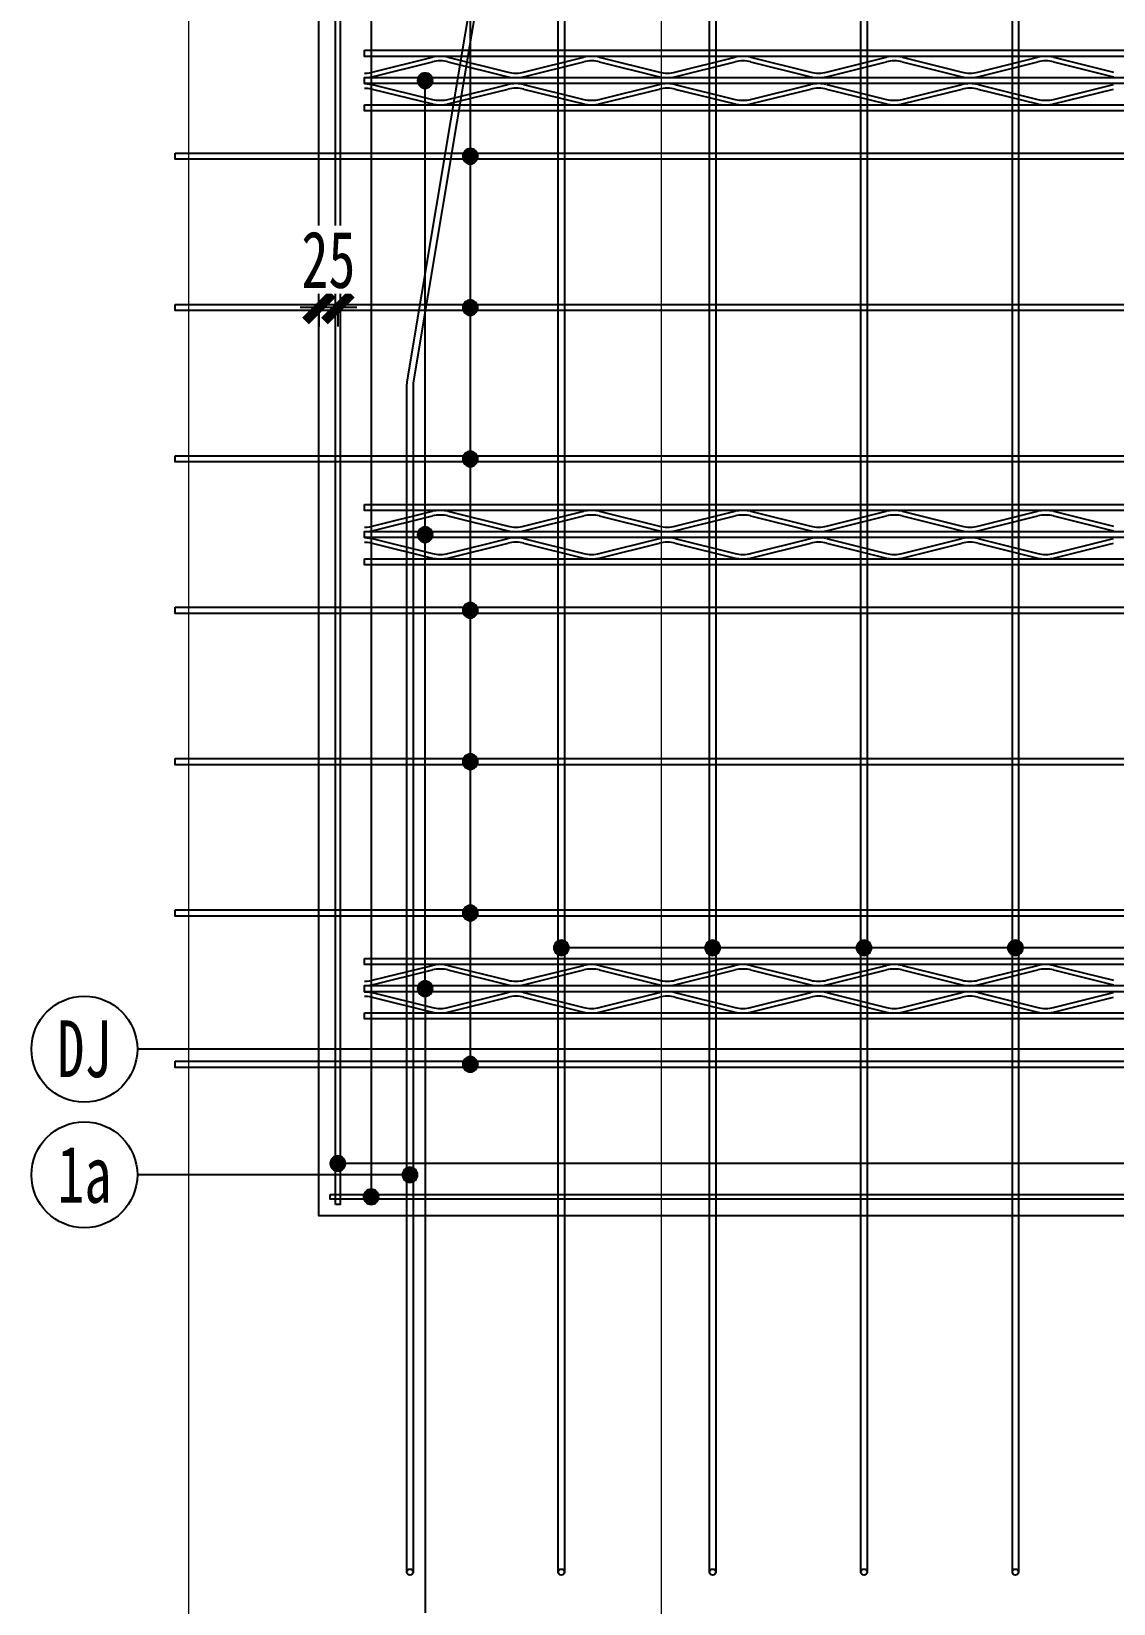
# Model space of a CAD drawing. Extents: x -524 to 129100, y -10500 to 1.
# Drawn here: x -208 to 1222, y -9383 to -7306 of the extents above; entities that cross this region are included whole.
import ezdxf

# ---------------------------------------------------------------- set-up
doc = ezdxf.new("R2010")
doc.units = 0
doc.header["$LTSCALE"] = 250
doc.linetypes.add('BeePC_CENTER', pattern=[2, 1.25, -0.25, 0.25, -0.25])
doc.layers.get('0').update_dxf_attribs({"linetype": 'CONTINUOUS'})
doc.layers.get('Defpoints').update_dxf_attribs({"linetype": 'CONTINUOUS'})
for name, color, linetype in [('BeePC-CC', 171, 'CONTINUOUS'), ('BeePC-CCBZ', 110, 'CONTINUOUS'), ('BeePC-GJ-LEVEL', 141, 'CONTINUOUS'), ('BeePC-GJ-Truss', 185, 'CONTINUOUS'), ('BeePC-TONG-ZT', 50, 'CONTINUOUS')]:
    doc.layers.add(name, color=color, linetype=linetype)
doc.layers.add('G-ANNO-TTLB', color=7, linetype='CONTINUOUS', lineweight=9)
doc.layers.add('G-ANNO-TTLB-THIN', color=7, linetype='CONTINUOUS', lineweight=9)
doc.styles.add('BeePC_Dim', font='simfang.ttf', dxfattribs={"width": 0.7})
doc.styles.add('通用样式', font='simfang.ttf', dxfattribs={"width": 0.7})
doc.dimstyles.new('BeePC_DIM_25_25', dxfattribs={"dimtxt": 75, "dimasz": 25, "dimexe": 25, "dimexo": 0, "dimgap": 25, "dimtad": 1, "dimdec": 0, "dimzin": 0, "dimdsep": 46, "dimtxsty": 'BeePC_Dim', "dimblk": 'ARCHTICK', "dimcen": 0, "dimdle": 25, "dimclrt": 7, "dimadec": 0, "dimazin": 0, "dimtfac": 1, "dimtdec": 0, "dimtix": 1, "dimtmove": 2, "dimatfit": 3, "dimfxl": 250, "dimfxlon": 1, "dimtfill": 1, "dimtolj": 1, "dimtzin": 0, "dimarcsym": 0})

# ---------------------------------------------------------------- blocks, each defined once
blk = doc.blocks.new('A2-嗡嗡 - A2_嗡嗡-493291-DB1详图')
at = {"layer": 'G-ANNO-TTLB'}
blk.add_line((27.5, -513), (27.5, -113), dxfattribs=at)
at = {"layer": 'G-ANNO-TTLB-THIN'}
blk.add_line((2.5, -103), (2.5, -523), dxfattribs=at)
blk = doc.blocks.new('_ArchTick')
at = {"color": 0, "linetype": 'ByBlock', "const_width": 0.5}
blk.add_lwpolyline([(-0.707, -0.707), (0.707, 0.707)], dxfattribs=at)
blk = doc.blocks.new('*D14')
at = {"layer": 'BeePC-CCBZ', "color": 0, "lineweight": -2, "transparency": 16777216}
for p, q in [((-17.7, -9417.9), (-17.7, -9642.9)), ((172.3, -9417.9), (172.3, -9642.9)), ((-42.7, -9617.9), (197.3, -9617.9))]:
    blk.add_line(p, q, dxfattribs=at)
at = {"layer": 'Defpoints', "color": 0, "transparency": 16777216}
for p in [(172.3, -7670.9), (-17.7, -8670.9), (172.3, -9617.9)]:
    blk.add_point(p, dxfattribs=at)
at = {"layer": 'BeePC-CCBZ', "color": 0, "lineweight": -2, "transparency": 16777216, "xscale": 25, "yscale": 25, "zscale": 25, "rotation": 180}
blk.add_blockref('_ArchTick', (-17.7, -9617.9), dxfattribs=at)
at = {"layer": 'BeePC-CCBZ', "color": 0, "lineweight": -2, "transparency": 16777216, "xscale": 25, "yscale": 25, "zscale": 25}
blk.add_blockref('_ArchTick', (172.3, -9617.9), dxfattribs=at)
at = {"layer": 'BeePC-CCBZ', "color": 7, "linetype": 'BeePC_CENTER', "transparency": 16777216, "insert": (77.3, -9555), "char_height": 75, "attachment_point": 5, "style": 'BeePC_Dim', "bg_fill": 3, "box_fill_scale": 1.1, "bg_fill_color": 256, "bg_fill_true_color": 13158600, "bg_fill_transparency": 0}
blk.add_mtext('\\A1;190', dxfattribs=at)
blk = doc.blocks.new('*D15')
at = {"layer": 'BeePC-CCBZ', "color": 0, "lineweight": -2, "transparency": 16777216}
for p, q in [((172.3, -9417.9), (172.3, -9642.9)), ((292.6, -9417.9), (292.6, -9642.9)), ((147.3, -9617.9), (317.6, -9617.9))]:
    blk.add_line(p, q, dxfattribs=at)
at = {"layer": 'Defpoints', "color": 0, "transparency": 16777216}
for p in [(172.3, -7670.9), (292.6, -8321.8), (292.6, -9617.9)]:
    blk.add_point(p, dxfattribs=at)
at = {"layer": 'BeePC-CCBZ', "color": 0, "lineweight": -2, "transparency": 16777216, "xscale": 25, "yscale": 25, "zscale": 25}
blk.add_blockref('_ArchTick', (172.3, -9617.9), dxfattribs=at)
at = {"layer": 'BeePC-CCBZ', "color": 0, "lineweight": -2, "transparency": 16777216, "xscale": 25, "yscale": 25, "zscale": 25, "rotation": 180}
blk.add_blockref('_ArchTick', (292.6, -9617.9), dxfattribs=at)
at = {"layer": 'BeePC-CCBZ', "color": 7, "linetype": 'BeePC_CENTER', "transparency": 16777216, "insert": (232.5, -9555), "char_height": 75, "attachment_point": 5, "style": 'BeePC_Dim', "bg_fill": 3, "box_fill_scale": 1.1, "bg_fill_color": 256, "bg_fill_true_color": 13158600, "bg_fill_transparency": 0}
blk.add_mtext('\\A1;120', dxfattribs=at)
blk = doc.blocks.new('*D16')
at = {"layer": 'BeePC-CCBZ', "color": 0, "lineweight": -2, "transparency": 16777216}
for p, q in [((292.6, -9417.9), (292.6, -9642.9)), ((7692.6, -9417.9), (7692.6, -9642.9)), ((267.6, -9617.9), (7717.6, -9617.9))]:
    blk.add_line(p, q, dxfattribs=at)
at = {"layer": 'Defpoints', "color": 0, "transparency": 16777216}
for p in [(7692.6, -8083.3), (292.6, -8321.8), (7692.6, -9617.9)]:
    blk.add_point(p, dxfattribs=at)
at = {"layer": 'BeePC-CCBZ', "color": 0, "lineweight": -2, "transparency": 16777216, "xscale": 25, "yscale": 25, "zscale": 25, "rotation": 180}
blk.add_blockref('_ArchTick', (292.6, -9617.9), dxfattribs=at)
at = {"layer": 'BeePC-CCBZ', "color": 0, "lineweight": -2, "transparency": 16777216, "xscale": 25, "yscale": 25, "zscale": 25}
blk.add_blockref('_ArchTick', (7692.6, -9617.9), dxfattribs=at)
at = {"layer": 'BeePC-CCBZ', "color": 7, "linetype": 'BeePC_CENTER', "transparency": 16777216, "insert": (3992.6, -9555), "char_height": 75, "attachment_point": 5, "style": 'BeePC_Dim', "bg_fill": 3, "box_fill_scale": 1.1, "bg_fill_color": 256, "bg_fill_true_color": 13158600, "bg_fill_transparency": 0}
blk.add_mtext('\\A1;200x37=7400', dxfattribs=at)
blk = doc.blocks.new('*D21')
at = {"layer": 'BeePC-CCBZ', "color": 0, "lineweight": -2, "transparency": 16777216}
for p, q in [((8204.8, -8845.9), (8204.8, -9370.9)), ((8004.8, -8870.9), (8229.8, -8870.9)), ((8004.8, -9345.9), (8229.8, -9345.9))]:
    blk.add_line(p, q, dxfattribs=at)
at = {"layer": 'Defpoints', "color": 0, "transparency": 16777216}
for p in [(3982.6, -8870.9), (492.6, -9345.9), (8204.8, -9345.9)]:
    blk.add_point(p, dxfattribs=at)
at = {"layer": 'BeePC-CCBZ', "color": 0, "lineweight": -2, "transparency": 16777216, "xscale": 25, "yscale": 25, "zscale": 25}
for p, rotation in [((8204.8, -8870.9), 90), ((8204.8, -9345.9), 270)]:
    blk.add_blockref('_ArchTick', p, dxfattribs=dict(at, rotation=rotation))
at = {"layer": 'BeePC-CCBZ', "color": 7, "linetype": 'BeePC_CENTER', "transparency": 16777216, "insert": (8141.9, -9108.4), "char_height": 75, "attachment_point": 5, "rotation": 90, "style": 'BeePC_Dim', "bg_fill": 3, "box_fill_scale": 1.1, "bg_fill_color": 256, "bg_fill_true_color": 13158600, "bg_fill_transparency": 0}
blk.add_mtext('\\A1;475', dxfattribs=at)
blk = doc.blocks.new('*D24')
at = {"layer": 'BeePC-CCBZ', "color": 0, "lineweight": -2, "transparency": 16777216}
for p, q in [((222.3, -7670.9), (147.3, -7670.9)), ((172.3, -7670.9), (172.3, -7695.9)), ((197.3, -7670.9), (197.3, -7695.9))]:
    blk.add_line(p, q, dxfattribs=at)
at = {"layer": 'Defpoints', "color": 0, "transparency": 16777216}
for p in [(172.3, -7670.9), (172.3, -7670.9), (197.3, -7670.9)]:
    blk.add_point(p, dxfattribs=at)
at = {"layer": 'BeePC-CCBZ', "color": 0, "lineweight": -2, "transparency": 16777216, "xscale": 25, "yscale": 25, "zscale": 25}
blk.add_blockref('_ArchTick', (172.3, -7670.9), dxfattribs=at)
at = {"layer": 'BeePC-CCBZ', "color": 0, "lineweight": -2, "transparency": 16777216, "xscale": 25, "yscale": 25, "zscale": 25, "rotation": 180}
blk.add_blockref('_ArchTick', (197.3, -7670.9), dxfattribs=at)
at = {"layer": 'BeePC-CCBZ', "color": 7, "linetype": 'BeePC_CENTER', "transparency": 16777216, "insert": (184.8, -7608), "char_height": 75, "attachment_point": 5, "style": 'BeePC_Dim', "bg_fill": 3, "box_fill_scale": 1.1, "bg_fill_color": 256, "bg_fill_true_color": 13158600, "bg_fill_transparency": 0}
blk.add_mtext('\\A1;25', dxfattribs=at)
blk = doc.blocks.new('BeePC_TagPoint')
h = blk.add_hatch(color=256)
edge = h.paths.add_edge_path(flags=0)
edge.add_arc((0, 0), 10, 0, 180)
edge.add_arc((0, 0), 10, 180, 360)
blk.add_lwpolyline([(10, 0, 1), (-10, 0, 1)], format="xyb", close=True)

msp = doc.modelspace()

# ---------------------------------------------------------------- linework, layer by layer
at = {"layer": 'BeePC-CC'}
for centre in [(-137.7, -8650.9), (-137.7, -8816.9)]:
    msp.add_circle(centre, 70, dxfattribs=at)

# ---------------------------------------------------------------- block references
at = {"xscale": 25, "yscale": 25, "zscale": 25}
msp.add_blockref('A2-嗡嗡 - A2_嗡嗡-493291-DB1详图', (-62.5, 2575), dxfattribs=at)

# ---------------------------------------------------------------- texts
at = {"layer": 'BeePC-CC', "char_height": 75, "attachment_point": 5, "style": '通用样式'}
for s, insert in [('DJ', (-137.7, -8650.9)), ('1a', (-137.7, -8816.9))]:
    msp.add_mtext(s, dxfattribs=dict(at, insert=insert))

# ---------------------------------------------------------------- next in the draw order: linework, layer by layer
at = {"layer": 'BeePC-CC'}
for p, q in [((372.3, -7270.9), (372.3, -7470.9)), ((372.3, -7470.9), (372.3, -7670.9)), ((372.3, -7670.9), (372.3, -7870.9)), ((372.3, -7870.9), (372.3, -8070.9))]:
    msp.add_line(p, q, dxfattribs=at)
at = {"layer": 'BeePC-GJ-LEVEL'}
for points in [[(488.6, -9341.9), (488.6, -6330.9), (496.6, -6330.9), (496.6, -9341.9)], [(688.6, -9341.9), (688.6, -6330.9), (696.6, -6330.9), (696.6, -9341.9)], [(888.6, -9341.9), (888.6, -6330.9), (896.6, -6330.9), (896.6, -9341.9)], [(1088.6, -9341.9), (1088.6, -6330.9), (1096.6, -6330.9), (1096.6, -9341.9)], [(194.3, -8855.9), (194.3, -6485.9), (200.3, -6485.9), (200.3, -8855.9), (194.3, -8855.9)], [(-17.7, -7466.9), (7932.8, -7466.9), (7932.8, -7474.9), (-17.7, -7474.9), (-17.7, -7466.9)], [(-17.7, -7666.9), (7932.8, -7666.9), (7932.8, -7674.9), (-17.7, -7674.9), (-17.7, -7666.9)], [(-17.7, -7866.9), (7932.8, -7866.9), (7932.8, -7874.9), (-17.7, -7874.9), (-17.7, -7866.9)], [(-17.7, -8066.9), (7932.8, -8066.9), (7932.8, -8074.9), (-17.7, -8074.9), (-17.7, -8066.9)], [(-17.7, -8266.9), (7932.8, -8266.9), (7932.8, -8274.9), (-17.7, -8274.9), (-17.7, -8266.9)], [(-17.7, -8466.9), (7932.8, -8466.9), (7932.8, -8474.9), (-17.7, -8474.9), (-17.7, -8466.9)], [(-17.7, -8666.9), (7932.8, -8666.9), (7932.8, -8674.9), (-17.7, -8674.9), (-17.7, -8666.9)], [(187.3, -8842.9), (7777.8, -8842.9), (7777.8, -8848.9), (187.3, -8848.9), (187.3, -8842.9)]]:
    msp.add_lwpolyline(points, dxfattribs=at)
msp.add_lwpolyline([(288.6, -9341.9), (288.6, -7772.7, -0.041456), (288.9, -7768.8), (443.1, -6846.9, 0.041456), (443.3, -6844.2), (443.3, -6485.9), (451.3, -6485.9), (451.3, -6844.2, -0.041456), (451, -6848.2), (296.8, -7770.1, 0.041456), (296.6, -7772.7), (296.6, -9341.9)], format="xyb", dxfattribs=at)
for centre in [(292.6, -9341.9), (492.6, -9341.9), (692.6, -9341.9), (892.6, -9341.9), (1092.6, -9341.9)]:
    msp.add_circle(centre, 4, dxfattribs=at)
at = {"layer": 'BeePC-GJ-Truss'}
for points in [[(232.6, -7330.9), (7732.6, -7330.9), (7732.6, -7338.9), (232.6, -7338.9), (232.6, -7330.9)], [(232.6, -7360.9), (235.9, -7360.9), (239.1, -7360.6), (242.8, -7359.8), (322.4, -7340.1)], [(232.6, -7366.9), (7732.6, -7366.9), (7732.6, -7374.9), (232.6, -7374.9), (232.6, -7366.9), (236, -7366.8), (239.2, -7366.4), (242.8, -7365.8), (322.4, -7346.1)], [(342.8, -7340.1), (422.4, -7359.8)], [(342.8, -7346.1), (422.4, -7365.8)], [(442.8, -7359.8), (522.4, -7340.1)], [(442.8, -7365.8), (522.4, -7346.1)], [(542.8, -7340.1), (622.4, -7359.8)], [(542.8, -7346.1), (622.4, -7365.8)], [(642.8, -7359.8), (722.4, -7340.1)], [(642.8, -7365.8), (722.4, -7346.1)], [(742.8, -7340.1), (822.4, -7359.8)], [(742.8, -7346.1), (822.4, -7365.8)], [(842.8, -7359.8), (922.4, -7340.1)], [(842.8, -7365.8), (922.4, -7346.1)], [(942.8, -7340.1), (1022.4, -7359.8)], [(942.8, -7346.1), (1022.4, -7365.8)], [(1042.8, -7359.8), (1122.4, -7340.1)], [(1042.8, -7365.8), (1122.4, -7346.1)], [(1142.8, -7340.1), (1222.4, -7359.8)], [(1142.8, -7346.1), (1222.4, -7365.8)], [(232.6, -7374.9), (236, -7375.1), (239.2, -7375.4), (242.8, -7376.1), (322.4, -7395.8)], [(232.6, -7380.9), (236.6, -7381), (239.7, -7381.4), (242.8, -7382.1), (322.4, -7401.8)], [(342.8, -7395.8), (422.4, -7376.1)], [(342.8, -7401.8), (422.4, -7382.1)], [(442.8, -7376.1), (522.4, -7395.8)], [(442.8, -7382.1), (522.4, -7401.8)], [(542.8, -7395.8), (622.4, -7376.1)], [(542.8, -7401.8), (622.4, -7382.1)], [(642.8, -7376.1), (722.4, -7395.8)], [(642.8, -7382.1), (722.4, -7401.8)], [(742.8, -7395.8), (822.4, -7376.1)], [(742.8, -7401.8), (822.4, -7382.1)], [(842.8, -7376.1), (922.4, -7395.8)], [(842.8, -7382.1), (922.4, -7401.8)], [(942.8, -7395.8), (1022.4, -7376.1)], [(942.8, -7401.8), (1022.4, -7382.1)], [(1042.8, -7376.1), (1122.4, -7395.8)], [(1042.8, -7382.1), (1122.4, -7401.8)], [(1142.8, -7395.8), (1222.4, -7376.1)], [(1142.8, -7401.8), (1222.4, -7382.1)], [(232.6, -7402.9), (7732.6, -7402.9), (7732.6, -7410.9), (232.6, -7410.9), (232.6, -7402.9)], [(232.6, -7930.9), (7732.6, -7930.9), (7732.6, -7938.9), (232.6, -7938.9), (232.6, -7930.9)], [(232.6, -7960.9), (235.9, -7960.9), (239.1, -7960.6), (242.8, -7959.8), (322.4, -7940.1)], [(232.6, -7966.9), (7732.6, -7966.9), (7732.6, -7974.9), (232.6, -7974.9), (232.6, -7966.9), (236, -7966.8), (239.2, -7966.4), (242.8, -7965.8), (322.4, -7946.1)], [(342.8, -7940.1), (422.4, -7959.8)], [(342.8, -7946.1), (422.4, -7965.8)], [(442.8, -7959.8), (522.4, -7940.1)], [(442.8, -7965.8), (522.4, -7946.1)], [(542.8, -7940.1), (622.4, -7959.8)], [(542.8, -7946.1), (622.4, -7965.8)], [(642.8, -7959.8), (722.4, -7940.1)], [(642.8, -7965.8), (722.4, -7946.1)], [(742.8, -7940.1), (822.4, -7959.8)], [(742.8, -7946.1), (822.4, -7965.8)], [(842.8, -7959.8), (922.4, -7940.1)], [(842.8, -7965.8), (922.4, -7946.1)], [(942.8, -7940.1), (1022.4, -7959.8)], [(942.8, -7946.1), (1022.4, -7965.8)], [(1042.8, -7959.8), (1122.4, -7940.1)], [(1042.8, -7965.8), (1122.4, -7946.1)], [(1142.8, -7940.1), (1222.4, -7959.8)], [(1142.8, -7946.1), (1222.4, -7965.8)], [(232.6, -7974.9), (236, -7975.1), (239.2, -7975.4), (242.8, -7976.1), (322.4, -7995.8)], [(342.8, -7995.8), (422.4, -7976.1)], [(442.8, -7976.1), (522.4, -7995.8)], [(542.8, -7995.8), (622.4, -7976.1)], [(642.8, -7976.1), (722.4, -7995.8)], [(742.8, -7995.8), (822.4, -7976.1)], [(842.8, -7976.1), (922.4, -7995.8)], [(942.8, -7995.8), (1022.4, -7976.1)], [(1042.8, -7976.1), (1122.4, -7995.8)], [(1142.8, -7995.8), (1222.4, -7976.1)], [(232.6, -7980.9), (236.6, -7981), (239.7, -7981.4), (242.8, -7982.1), (322.4, -8001.8)], [(342.8, -8001.8), (422.4, -7982.1)], [(442.8, -7982.1), (522.4, -8001.8)], [(542.8, -8001.8), (622.4, -7982.1)], [(642.8, -7982.1), (722.4, -8001.8)], [(742.8, -8001.8), (822.4, -7982.1)], [(842.8, -7982.1), (922.4, -8001.8)], [(942.8, -8001.8), (1022.4, -7982.1)], [(1042.8, -7982.1), (1122.4, -8001.8)], [(1142.8, -8001.8), (1222.4, -7982.1)], [(232.6, -8002.9), (7732.6, -8002.9), (7732.6, -8010.9), (232.6, -8010.9), (232.6, -8002.9)], [(232.6, -8530.9), (7732.6, -8530.9), (7732.6, -8538.9), (232.6, -8538.9), (232.6, -8530.9)], [(232.6, -8560.9), (235.9, -8560.9), (239.1, -8560.6), (242.8, -8559.8), (322.4, -8540.1)], [(232.6, -8566.9), (7732.6, -8566.9), (7732.6, -8574.9), (232.6, -8574.9), (232.6, -8566.9), (236, -8566.8), (239.2, -8566.4), (242.8, -8565.8), (322.4, -8546.1)], [(342.8, -8540.1), (422.4, -8559.8)], [(342.8, -8546.1), (422.4, -8565.8)], [(442.8, -8559.8), (522.4, -8540.1)], [(442.8, -8565.8), (522.4, -8546.1)], [(542.8, -8540.1), (622.4, -8559.8)], [(542.8, -8546.1), (622.4, -8565.8)], [(642.8, -8559.8), (722.4, -8540.1)], [(642.8, -8565.8), (722.4, -8546.1)], [(742.8, -8540.1), (822.4, -8559.8)], [(742.8, -8546.1), (822.4, -8565.8)], [(842.8, -8559.8), (922.4, -8540.1)], [(842.8, -8565.8), (922.4, -8546.1)], [(942.8, -8540.1), (1022.4, -8559.8)], [(942.8, -8546.1), (1022.4, -8565.8)], [(1042.8, -8559.8), (1122.4, -8540.1)], [(1042.8, -8565.8), (1122.4, -8546.1)], [(1142.8, -8540.1), (1222.4, -8559.8)], [(1142.8, -8546.1), (1222.4, -8565.8)], [(232.6, -8574.9), (236, -8575.1), (239.2, -8575.4), (242.8, -8576.1), (322.4, -8595.8)], [(342.8, -8595.8), (422.4, -8576.1)], [(442.8, -8576.1), (522.4, -8595.8)], [(542.8, -8595.8), (622.4, -8576.1)], [(642.8, -8576.1), (722.4, -8595.8)], [(742.8, -8595.8), (822.4, -8576.1)], [(842.8, -8576.1), (922.4, -8595.8)], [(942.8, -8595.8), (1022.4, -8576.1)], [(1042.8, -8576.1), (1122.4, -8595.8)], [(1142.8, -8595.8), (1222.4, -8576.1)], [(232.6, -8580.9), (236.6, -8581), (239.7, -8581.4), (242.8, -8582.1), (322.4, -8601.8)], [(342.8, -8601.8), (422.4, -8582.1)], [(442.8, -8582.1), (522.4, -8601.8)], [(542.8, -8601.8), (622.4, -8582.1)], [(642.8, -8582.1), (722.4, -8601.8)], [(742.8, -8601.8), (822.4, -8582.1)], [(842.8, -8582.1), (922.4, -8601.8)], [(942.8, -8601.8), (1022.4, -8582.1)], [(1042.8, -8582.1), (1122.4, -8601.8)], [(1142.8, -8601.8), (1222.4, -8582.1)], [(232.6, -8602.9), (7732.6, -8602.9), (7732.6, -8610.9), (232.6, -8610.9), (232.6, -8602.9)]]:
    msp.add_lwpolyline(points, dxfattribs=at)
for centre, major_axis, start_param, end_param in [((333.8, -7344.1), (18, 0), 1.635672, 2.256488), ((331.4, -7348.4), (12, 0), 1.470144, 2.422017), ((331.4, -7344.1), (18, 0), 0.885104, 1.50592), ((333.8, -7348.4), (12, 0), 0.719576, 1.671449), ((533.8, -7344.1), (18, 0), 1.635672, 2.256488), ((531.4, -7348.4), (12, 0), 1.470144, 2.422017), ((531.4, -7344.1), (18, 0), 0.885104, 1.50592), ((533.8, -7348.4), (12, 0), 0.719576, 1.671449), ((733.8, -7344.1), (18, 0), 1.635672, 2.256488), ((731.4, -7348.4), (12, 0), 1.470144, 2.422017), ((731.4, -7344.1), (18, 0), 0.885104, 1.50592), ((733.8, -7348.4), (12, 0), 0.719576, 1.671449), ((933.8, -7344.1), (18, 0), 1.635672, 2.256488), ((931.4, -7348.4), (12, 0), 1.470144, 2.422017), ((931.4, -7344.1), (18, 0), 0.885104, 1.50592), ((933.8, -7348.4), (12, 0), 0.719576, 1.671449), ((1133.8, -7344.1), (18, 0), 1.635672, 2.256488), ((1131.4, -7348.4), (12, 0), 1.470144, 2.422017), ((1131.4, -7344.1), (18, 0), 0.885104, 1.50592), ((1133.8, -7348.4), (12, 0), 0.719576, 1.671449), ((431.4, -7357.5), (12, 0), 3.861169, 4.813041), ((433.8, -7361.8), (18, 0), 4.026697, 4.647513), ((433.8, -7380.1), (18, 0), 1.635672, 2.256488), ((433.8, -7357.5), (12, 0), 4.611737, 5.563609), ((431.4, -7361.8), (18, 0), 4.777265, 5.398081), ((431.4, -7380.1), (18, 0), 0.885104, 1.50592), ((631.4, -7357.5), (12, 0), 3.861169, 4.813041), ((633.8, -7361.8), (18, 0), 4.026697, 4.647513), ((633.8, -7380.1), (18, 0), 1.635672, 2.256488), ((633.8, -7357.5), (12, 0), 4.611737, 5.563609), ((631.4, -7361.8), (18, 0), 4.777265, 5.398081), ((631.4, -7380.1), (18, 0), 0.885104, 1.50592), ((831.4, -7357.5), (12, 0), 3.861169, 4.813041), ((833.8, -7361.8), (18, 0), 4.026697, 4.647513), ((833.8, -7380.1), (18, 0), 1.635672, 2.256488), ((833.8, -7357.5), (12, 0), 4.611737, 5.563609), ((831.4, -7361.8), (18, 0), 4.777265, 5.398081), ((831.4, -7380.1), (18, 0), 0.885104, 1.50592), ((1031.4, -7357.5), (12, 0), 3.861169, 4.813041), ((1033.8, -7361.8), (18, 0), 4.026697, 4.647513), ((1033.8, -7380.1), (18, 0), 1.635672, 2.256488), ((1033.8, -7357.5), (12, 0), 4.611737, 5.563609), ((1031.4, -7361.8), (18, 0), 4.777265, 5.398081), ((1031.4, -7380.1), (18, 0), 0.885104, 1.50592), ((331.4, -7393.5), (12, 0), 3.861169, 4.813041), ((333.8, -7393.5), (12, 0), 4.611737, 5.563609), ((431.4, -7384.4), (12, 0), 1.470144, 2.422017), ((433.8, -7384.4), (12, 0), 0.719576, 1.671449), ((531.4, -7393.5), (12, 0), 3.861169, 4.813041), ((533.8, -7393.5), (12, 0), 4.611737, 5.563609), ((631.4, -7384.4), (12, 0), 1.470144, 2.422017), ((633.8, -7384.4), (12, 0), 0.719576, 1.671449), ((731.4, -7393.5), (12, 0), 3.861169, 4.813041), ((733.8, -7393.5), (12, 0), 4.611737, 5.563609), ((831.4, -7384.4), (12, 0), 1.470144, 2.422017), ((833.8, -7384.4), (12, 0), 0.719576, 1.671449), ((931.4, -7393.5), (12, 0), 3.861169, 4.813041), ((933.8, -7393.5), (12, 0), 4.611737, 5.563609), ((1031.4, -7384.4), (12, 0), 1.470144, 2.422017), ((1033.8, -7384.4), (12, 0), 0.719576, 1.671449), ((1131.4, -7393.5), (12, 0), 3.861169, 4.813041), ((1133.8, -7393.5), (12, 0), 4.611737, 5.563609), ((333.8, -7397.8), (18, 0), 4.026697, 4.647513), ((331.4, -7397.8), (18, 0), 4.777265, 5.398081), ((533.8, -7397.8), (18, 0), 4.026697, 4.647513), ((531.4, -7397.8), (18, 0), 4.777265, 5.398081), ((733.8, -7397.8), (18, 0), 4.026697, 4.647513), ((731.4, -7397.8), (18, 0), 4.777265, 5.398081), ((933.8, -7397.8), (18, 0), 4.026697, 4.647513), ((931.4, -7397.8), (18, 0), 4.777265, 5.398081), ((1133.8, -7397.8), (18, 0), 4.026697, 4.647513), ((1131.4, -7397.8), (18, 0), 4.777265, 5.398081), ((333.8, -7944.1), (18, 0), 1.635672, 2.256488), ((331.4, -7948.4), (12, 0), 1.470144, 2.422017), ((331.4, -7944.1), (18, 0), 0.885104, 1.50592), ((333.8, -7948.4), (12, 0), 0.719576, 1.671449), ((533.8, -7944.1), (18, 0), 1.635672, 2.256488), ((531.4, -7948.4), (12, 0), 1.470144, 2.422017), ((531.4, -7944.1), (18, 0), 0.885104, 1.50592), ((533.8, -7948.4), (12, 0), 0.719576, 1.671449), ((733.8, -7944.1), (18, 0), 1.635672, 2.256488), ((731.4, -7948.4), (12, 0), 1.470144, 2.422017), ((731.4, -7944.1), (18, 0), 0.885104, 1.50592), ((733.8, -7948.4), (12, 0), 0.719576, 1.671449), ((933.8, -7944.1), (18, 0), 1.635672, 2.256488), ((931.4, -7948.4), (12, 0), 1.470144, 2.422017), ((931.4, -7944.1), (18, 0), 0.885104, 1.50592), ((933.8, -7948.4), (12, 0), 0.719576, 1.671449), ((1133.8, -7944.1), (18, 0), 1.635672, 2.256488), ((1131.4, -7948.4), (12, 0), 1.470144, 2.422017), ((1131.4, -7944.1), (18, 0), 0.885104, 1.50592), ((1133.8, -7948.4), (12, 0), 0.719576, 1.671449), ((431.4, -7957.5), (12, 0), 3.861169, 4.813041), ((433.8, -7961.8), (18, 0), 4.026697, 4.647513), ((433.8, -7980.1), (18, 0), 1.635672, 2.256488), ((433.8, -7957.5), (12, 0), 4.611737, 5.563609), ((431.4, -7961.8), (18, 0), 4.777265, 5.398081), ((431.4, -7980.1), (18, 0), 0.885104, 1.50592), ((631.4, -7957.5), (12, 0), 3.861169, 4.813041), ((633.8, -7961.8), (18, 0), 4.026697, 4.647513), ((633.8, -7980.1), (18, 0), 1.635672, 2.256488), ((633.8, -7957.5), (12, 0), 4.611737, 5.563609), ((631.4, -7961.8), (18, 0), 4.777265, 5.398081), ((631.4, -7980.1), (18, 0), 0.885104, 1.50592), ((831.4, -7957.5), (12, 0), 3.861169, 4.813041), ((833.8, -7961.8), (18, 0), 4.026697, 4.647513), ((833.8, -7980.1), (18, 0), 1.635672, 2.256488), ((833.8, -7957.5), (12, 0), 4.611737, 5.563609), ((831.4, -7961.8), (18, 0), 4.777265, 5.398081), ((831.4, -7980.1), (18, 0), 0.885104, 1.50592), ((1031.4, -7957.5), (12, 0), 3.861169, 4.813041), ((1033.8, -7961.8), (18, 0), 4.026697, 4.647513), ((1033.8, -7980.1), (18, 0), 1.635672, 2.256488), ((1033.8, -7957.5), (12, 0), 4.611737, 5.563609), ((1031.4, -7961.8), (18, 0), 4.777265, 5.398081), ((1031.4, -7980.1), (18, 0), 0.885104, 1.50592), ((331.4, -7993.5), (12, 0), 3.861169, 4.813041), ((333.8, -7993.5), (12, 0), 4.611737, 5.563609), ((431.4, -7984.4), (12, 0), 1.470144, 2.422017), ((433.8, -7984.4), (12, 0), 0.719576, 1.671449), ((531.4, -7993.5), (12, 0), 3.861169, 4.813041), ((533.8, -7993.5), (12, 0), 4.611737, 5.563609), ((631.4, -7984.4), (12, 0), 1.470144, 2.422017), ((633.8, -7984.4), (12, 0), 0.719576, 1.671449), ((731.4, -7993.5), (12, 0), 3.861169, 4.813041), ((733.8, -7993.5), (12, 0), 4.611737, 5.563609), ((831.4, -7984.4), (12, 0), 1.470144, 2.422017), ((833.8, -7984.4), (12, 0), 0.719576, 1.671449), ((931.4, -7993.5), (12, 0), 3.861169, 4.813041), ((933.8, -7993.5), (12, 0), 4.611737, 5.563609), ((1031.4, -7984.4), (12, 0), 1.470144, 2.422017), ((1033.8, -7984.4), (12, 0), 0.719576, 1.671449), ((1131.4, -7993.5), (12, 0), 3.861169, 4.813041), ((1133.8, -7993.5), (12, 0), 4.611737, 5.563609), ((333.8, -7997.8), (18, 0), 4.026697, 4.647513), ((331.4, -7997.8), (18, 0), 4.777265, 5.398081), ((533.8, -7997.8), (18, 0), 4.026697, 4.647513), ((531.4, -7997.8), (18, 0), 4.777265, 5.398081), ((733.8, -7997.8), (18, 0), 4.026697, 4.647513), ((731.4, -7997.8), (18, 0), 4.777265, 5.398081), ((933.8, -7997.8), (18, 0), 4.026697, 4.647513), ((931.4, -7997.8), (18, 0), 4.777265, 5.398081), ((1133.8, -7997.8), (18, 0), 4.026697, 4.647513), ((1131.4, -7997.8), (18, 0), 4.777265, 5.398081), ((333.8, -8544.1), (18, 0), 1.635672, 2.256488), ((331.4, -8548.4), (12, 0), 1.470144, 2.422017), ((331.4, -8544.1), (18, 0), 0.885104, 1.50592), ((333.8, -8548.4), (12, 0), 0.719576, 1.671449), ((533.8, -8544.1), (18, 0), 1.635672, 2.256488), ((531.4, -8548.4), (12, 0), 1.470144, 2.422017), ((531.4, -8544.1), (18, 0), 0.885104, 1.50592), ((533.8, -8548.4), (12, 0), 0.719576, 1.671449), ((733.8, -8544.1), (18, 0), 1.635672, 2.256488), ((731.4, -8548.4), (12, 0), 1.470144, 2.422017), ((731.4, -8544.1), (18, 0), 0.885104, 1.50592), ((733.8, -8548.4), (12, 0), 0.719576, 1.671449), ((933.8, -8544.1), (18, 0), 1.635672, 2.256488), ((931.4, -8548.4), (12, 0), 1.470144, 2.422017), ((931.4, -8544.1), (18, 0), 0.885104, 1.50592), ((933.8, -8548.4), (12, 0), 0.719576, 1.671449), ((1133.8, -8544.1), (18, 0), 1.635672, 2.256488), ((1131.4, -8548.4), (12, 0), 1.470144, 2.422017), ((1131.4, -8544.1), (18, 0), 0.885104, 1.50592), ((1133.8, -8548.4), (12, 0), 0.719576, 1.671449), ((431.4, -8557.5), (12, 0), 3.861169, 4.813041), ((433.8, -8561.8), (18, 0), 4.026697, 4.647513), ((433.8, -8580.1), (18, 0), 1.635672, 2.256488), ((433.8, -8557.5), (12, 0), 4.611737, 5.563609), ((431.4, -8561.8), (18, 0), 4.777265, 5.398081), ((431.4, -8580.1), (18, 0), 0.885104, 1.50592), ((631.4, -8557.5), (12, 0), 3.861169, 4.813041), ((633.8, -8561.8), (18, 0), 4.026697, 4.647513), ((633.8, -8580.1), (18, 0), 1.635672, 2.256488), ((633.8, -8557.5), (12, 0), 4.611737, 5.563609), ((631.4, -8561.8), (18, 0), 4.777265, 5.398081), ((631.4, -8580.1), (18, 0), 0.885104, 1.50592), ((831.4, -8557.5), (12, 0), 3.861169, 4.813041), ((833.8, -8561.8), (18, 0), 4.026697, 4.647513), ((833.8, -8580.1), (18, 0), 1.635672, 2.256488), ((833.8, -8557.5), (12, 0), 4.611737, 5.563609), ((831.4, -8561.8), (18, 0), 4.777265, 5.398081), ((831.4, -8580.1), (18, 0), 0.885104, 1.50592), ((1031.4, -8557.5), (12, 0), 3.861169, 4.813041), ((1033.8, -8561.8), (18, 0), 4.026697, 4.647513), ((1033.8, -8580.1), (18, 0), 1.635672, 2.256488), ((1033.8, -8557.5), (12, 0), 4.611737, 5.563609), ((1031.4, -8561.8), (18, 0), 4.777265, 5.398081), ((1031.4, -8580.1), (18, 0), 0.885104, 1.50592), ((331.4, -8593.5), (12, 0), 3.861169, 4.813041), ((333.8, -8593.5), (12, 0), 4.611737, 5.563609), ((431.4, -8584.4), (12, 0), 1.470144, 2.422017), ((433.8, -8584.4), (12, 0), 0.719576, 1.671449), ((531.4, -8593.5), (12, 0), 3.861169, 4.813041), ((533.8, -8593.5), (12, 0), 4.611737, 5.563609), ((631.4, -8584.4), (12, 0), 1.470144, 2.422017), ((633.8, -8584.4), (12, 0), 0.719576, 1.671449), ((731.4, -8593.5), (12, 0), 3.861169, 4.813041), ((733.8, -8593.5), (12, 0), 4.611737, 5.563609), ((831.4, -8584.4), (12, 0), 1.470144, 2.422017), ((833.8, -8584.4), (12, 0), 0.719576, 1.671449), ((931.4, -8593.5), (12, 0), 3.861169, 4.813041), ((933.8, -8593.5), (12, 0), 4.611737, 5.563609), ((1031.4, -8584.4), (12, 0), 1.470144, 2.422017), ((1033.8, -8584.4), (12, 0), 0.719576, 1.671449), ((1131.4, -8593.5), (12, 0), 3.861169, 4.813041), ((1133.8, -8593.5), (12, 0), 4.611737, 5.563609), ((333.8, -8597.8), (18, 0), 4.026697, 4.647513), ((331.4, -8597.8), (18, 0), 4.777265, 5.398081), ((533.8, -8597.8), (18, 0), 4.026697, 4.647513), ((531.4, -8597.8), (18, 0), 4.777265, 5.398081), ((733.8, -8597.8), (18, 0), 4.026697, 4.647513), ((731.4, -8597.8), (18, 0), 4.777265, 5.398081), ((933.8, -8597.8), (18, 0), 4.026697, 4.647513), ((931.4, -8597.8), (18, 0), 4.777265, 5.398081), ((1133.8, -8597.8), (18, 0), 4.026697, 4.647513), ((1131.4, -8597.8), (18, 0), 4.777265, 5.398081)]:
    msp.add_ellipse(centre, major_axis=major_axis, ratio=0.288551, start_param=start_param, end_param=end_param, dxfattribs=at)
at = {"layer": 'BeePC-TONG-ZT'}
msp.add_lwpolyline([(7792.8, -6820.9), (7792.8, -8870.9), (172.3, -8870.9), (172.3, -6820.9), (422.3, -6820.9), (422.3, -6470.9), (7642.3, -6470.9), (7642.3, -6820.9), (7792.8, -6820.9)], dxfattribs=at)

# ---------------------------------------------------------------- next in the draw order: block references
at = {"layer": 'BeePC-CC'}
for p in [(312.6, -7370.9), (372.3, -7470.9), (372.3, -7670.9), (372.3, -7870.9)]:
    msp.add_blockref('BeePC_TagPoint', p, dxfattribs=at)

# ---------------------------------------------------------------- next in the draw order: dimensions: what is measured, and where the dimension line sits
at = {"layer": 'BeePC-CCBZ'}
dim = msp.add_linear_dim(base=(172.3, -9617.9), p1=(-17.7, -8670.9), p2=(172.3, -7670.9), angle=0, dimstyle='BeePC_DIM_25_25', override={"dimfxl": 200}, dxfattribs=at)
dim.commit()
dim.dimension.update_dxf_attribs({"geometry": '*D14', "text_midpoint": (77.3, -9555)})

# ---------------------------------------------------------------- next in the draw order: dimensions: what is measured, and where the dimension line sits
dim = msp.add_linear_dim(base=(292.6, -9617.9), p1=(172.3, -7670.9), p2=(292.6, -8321.8), angle=0, dimstyle='BeePC_DIM_25_25', override={"dimfxl": 200}, dxfattribs=at)
dim.commit()
dim.dimension.update_dxf_attribs({"geometry": '*D15', "text_midpoint": (232.5, -9555)})

# ---------------------------------------------------------------- next in the draw order: linework, layer by layer
at = {"layer": 'BeePC-CC'}
msp.add_line((312.6, -7970.9), (312.6, -7370.9), dxfattribs=at)

# ---------------------------------------------------------------- next in the draw order: block references
for p in [(312.6, -7970.9), (197.3, -8801.9), (241.3, -8845.9)]:
    msp.add_blockref('BeePC_TagPoint', p, dxfattribs=at)

# ---------------------------------------------------------------- next in the draw order: dimensions: what is measured, and where the dimension line sits
at = {"layer": 'BeePC-CCBZ'}
dim = msp.add_linear_dim(base=(172.3, -7670.9), p1=(197.3, -7670.9), p2=(172.3, -7670.9), angle=180, dimstyle='BeePC_DIM_25_25', override={"dimfxl": 50}, dxfattribs=at)
dim.commit()
dim.dimension.update_dxf_attribs({"geometry": '*D24', "text_midpoint": (184.8, -7608)})
dim = msp.add_linear_dim(base=(7692.6, -9617.9), p1=(292.6, -8321.8), p2=(7692.6, -8083.3), angle=0, text='200x37=7400', dimstyle='BeePC_DIM_25_25', override={"dimfxl": 200}, dxfattribs=at)
dim.commit()
dim.dimension.update_dxf_attribs({"geometry": '*D16', "text_midpoint": (3992.6, -9555)})

# ---------------------------------------------------------------- next in the draw order: linework, layer by layer
at = {"layer": 'BeePC-CC'}
for p, q in [((241.3, -6495.9), (241.3, -8845.9)), ((312.6, -8570.9), (312.6, -7970.9)), ((372.3, -8070.9), (372.3, -8270.9)), ((372.3, -8270.9), (372.3, -8470.9)), ((372.3, -8470.9), (372.3, -8670.9)), ((692.6, -8516.9), (492.6, -8516.9)), ((892.6, -8516.9), (692.6, -8516.9)), ((1092.6, -8516.9), (892.6, -8516.9)), ((1292.6, -8516.9), (1092.6, -8516.9)), ((312.6, -8570.9), (312.6, -9395.9)), ((1532.6, -8650.9), (-67.7, -8650.9)), ((7767.8, -8801.9), (197.3, -8801.9)), ((292.6, -8816.9), (-67.7, -8816.9))]:
    msp.add_line(p, q, dxfattribs=at)

# ---------------------------------------------------------------- next in the draw order: block references
for p in [(372.3, -8070.9), (372.3, -8270.9), (372.3, -8470.9), (492.6, -8516.9), (692.6, -8516.9), (892.6, -8516.9), (1092.6, -8516.9), (312.6, -8570.9), (372.3, -8670.9), (292.6, -8816.9)]:
    msp.add_blockref('BeePC_TagPoint', p, dxfattribs=at)

# ---------------------------------------------------------------- next in the draw order: dimensions: what is measured, and where the dimension line sits
at = {"layer": 'BeePC-CCBZ'}
dim = msp.add_linear_dim(base=(8204.8, -9345.9), p1=(3982.6, -8870.9), p2=(492.6, -9345.9), angle=90, dimstyle='BeePC_DIM_25_25', override={"dimfxl": 200}, dxfattribs=at)
dim.commit()
dim.dimension.update_dxf_attribs({"geometry": '*D21', "text_midpoint": (8141.9, -9108.4)})

doc.saveas('drawing.dxf')
